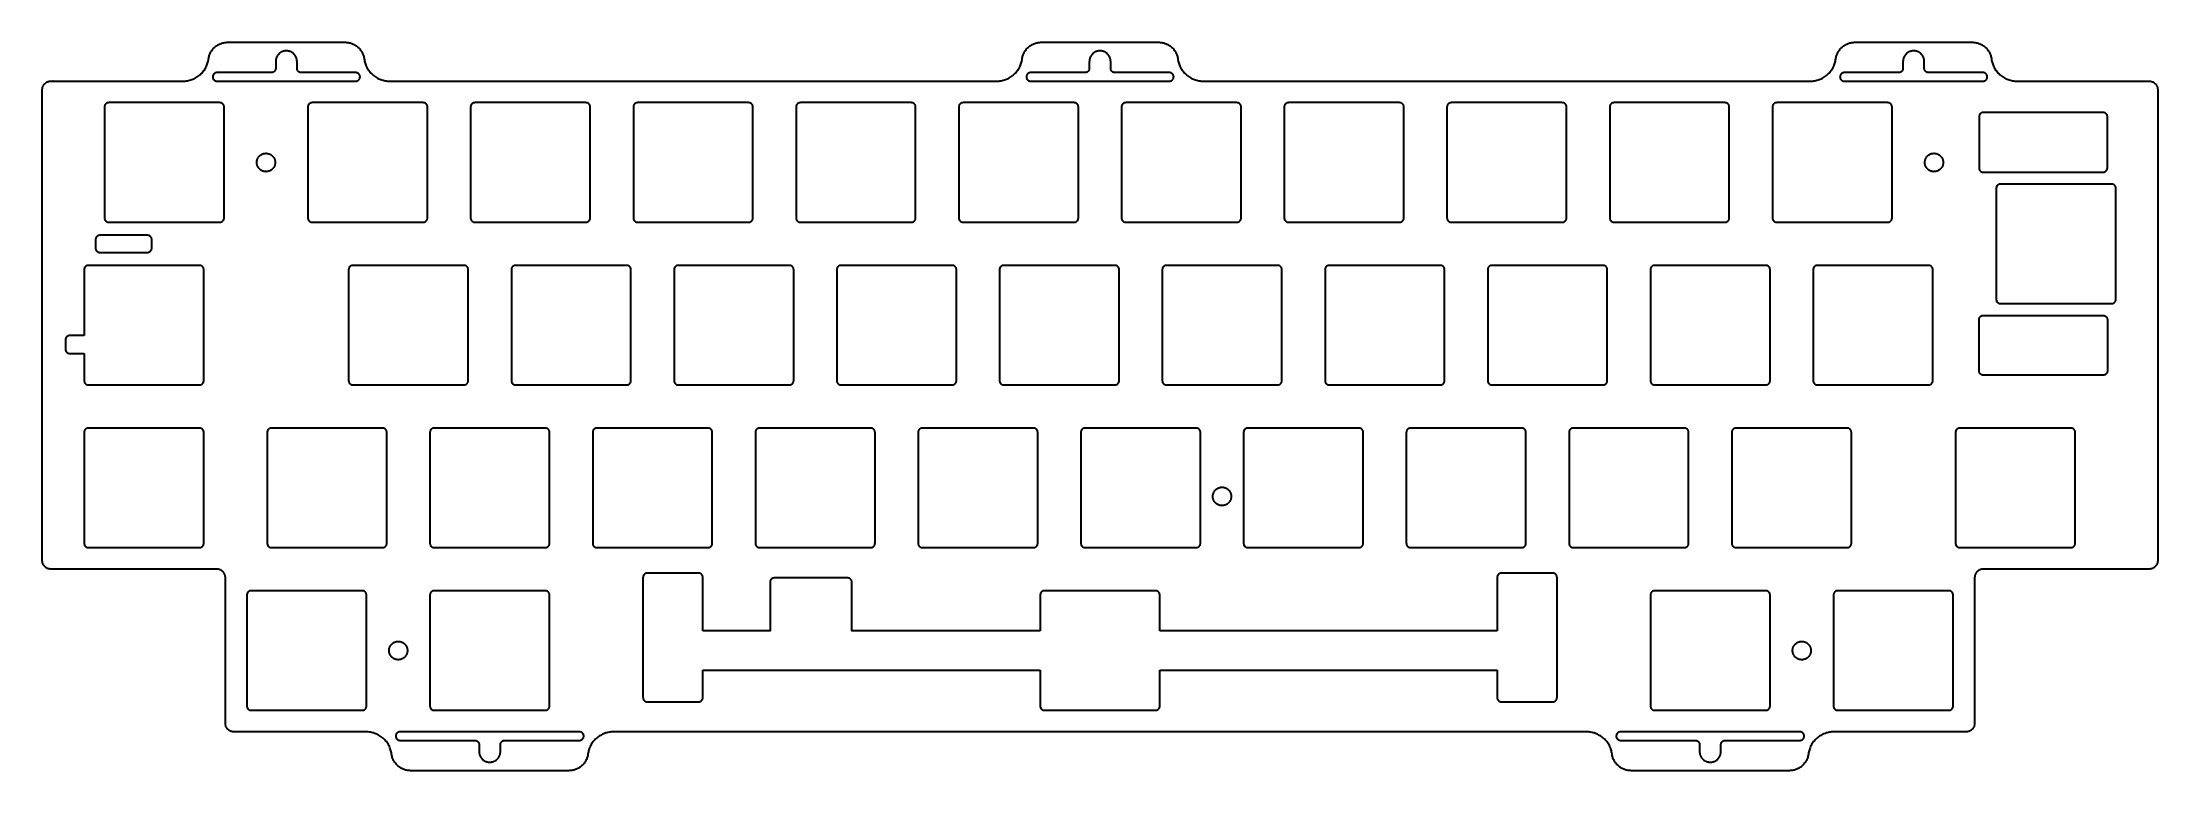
# Model space of a CAD drawing. Header units: millimetres. Extents: x -2342 to -2095, y -688 to -603.
import ezdxf

# ---------------------------------------------------------------- set-up
doc = ezdxf.new("R2010")
doc.units = ezdxf.units.MM
doc.layers.add('默认', color=7, linetype='Continuous', true_color=0xffffff)

msp = doc.modelspace()

# ---------------------------------------------------------------- linework, layer by layer
at = {"layer": '默认'}
for p, q in [((-2336.09, -626.03), (-2336.09, -627.03)), ((-2330.01, -625.53), (-2335.59, -625.53)), ((-2329.51, -627.03), (-2329.51, -626.03)), ((-2335.59, -627.53), (-2330.01, -627.53)), ((-2339.61, -637.77), (-2339.61, -638.87)), ((-2338.56, -637.27), (-2339.11, -637.27)), ((-2337.42, -637.27), (-2338.56, -637.27)), ((-2339.11, -639.37), (-2338.56, -639.37)), ((-2338.56, -639.37), (-2337.42, -639.37))]:
    msp.add_line(p, q, dxfattribs=at)
for points in [[(-2248.05, -665.65), (-2256.63, -665.65)], [(-2257.13, -666.15), (-2257.13, -671.85), (-2265, -671.85)], [(-2225.5, -671.85), (-2247.55, -671.85), (-2247.55, -666.15)], [(-2172, -671.85), (-2211.5, -671.85)], [(-2265, -676.45), (-2225.5, -676.45)], [(-2211.5, -676.45), (-2172, -676.45)]]:
    msp.add_lwpolyline(points, dxfattribs=at)
for points, weights in [([(-2322.86, -604.88), (-2322.6, -602.93), (-2320.63, -602.93)], [1, 0.752772652709, 1]), ([(-2306.87, -602.93), (-2304.9, -602.93), (-2304.64, -604.88)], [1, 0.752772652709, 1]), ([(-2227.61, -604.88), (-2227.35, -602.93), (-2225.38, -602.93)], [1, 0.752772652709, 1]), ([(-2211.62, -602.93), (-2209.65, -602.93), (-2209.39, -604.88)], [1, 0.752772652709, 1]), ([(-2132.36, -604.88), (-2132.1, -602.93), (-2130.13, -602.93)], [1, 0.752772652709, 1]), ([(-2116.37, -602.93), (-2114.4, -602.93), (-2114.14, -604.88)], [1, 0.752772652709, 1]), ([(-2325.84, -607.48), (-2323.21, -607.48), (-2322.86, -604.88)], [1, 0.752772652709, 1]), ([(-2315, -605.98), (-2315, -606.48), (-2315.5, -606.48)], [1, 0.707106781187, 1]), ([(-2312, -606.48), (-2312.5, -606.48), (-2312.5, -605.98)], [1, 0.707106781187, 1]), ([(-2304.64, -604.88), (-2304.29, -607.48), (-2301.66, -607.48)], [1, 0.752772652709, 1]), ([(-2230.59, -607.48), (-2227.96, -607.48), (-2227.61, -604.88)], [1, 0.752772652709, 1]), ([(-2219.75, -605.98), (-2219.75, -606.48), (-2220.25, -606.48)], [1, 0.707106781187, 1]), ([(-2216.75, -606.48), (-2217.25, -606.48), (-2217.25, -605.98)], [1, 0.707106781187, 1]), ([(-2209.39, -604.88), (-2209.04, -607.48), (-2206.41, -607.48)], [1, 0.752772652709, 1]), ([(-2135.34, -607.48), (-2132.71, -607.48), (-2132.36, -604.88)], [1, 0.752772652709, 1]), ([(-2124.5, -605.98), (-2124.5, -606.48), (-2125, -606.48)], [1, 0.707106781186, 1]), ([(-2121.5, -606.48), (-2122, -606.48), (-2122, -605.98)], [1, 0.707106781187, 1]), ([(-2114.14, -604.88), (-2113.79, -607.48), (-2111.16, -607.48)], [1, 0.752772652709, 1]), ([(-2342.32, -608.48), (-2342.32, -607.48), (-2341.32, -607.48)], [1, 0.707106781187, 1]), ([(-2095.68, -607.48), (-2094.68, -607.48), (-2094.68, -608.48)], [1, 0.707106781187, 1]), ([(-2334.54, -610), (-2335.04, -610), (-2335.04, -610.5)], [1, 0.707106781186, 1]), ([(-2321.04, -610.5), (-2321.04, -610), (-2321.54, -610)], [1, 0.707106781187, 1]), ([(-2310.73, -610), (-2311.23, -610), (-2311.23, -610.5)], [1, 0.707106781187, 1]), ([(-2297.23, -610.5), (-2297.23, -610), (-2297.73, -610)], [1, 0.707106781186, 1]), ([(-2291.68, -610), (-2292.18, -610), (-2292.18, -610.5)], [1, 0.707106781187, 1]), ([(-2278.18, -610.5), (-2278.18, -610), (-2278.68, -610)], [1, 0.707106781186, 1]), ([(-2272.63, -610), (-2273.13, -610), (-2273.13, -610.5)], [1, 0.707106781186, 1]), ([(-2259.13, -610.5), (-2259.13, -610), (-2259.63, -610)], [1, 0.707106781187, 1]), ([(-2253.58, -610), (-2254.08, -610), (-2254.08, -610.5)], [1, 0.707106781187, 1]), ([(-2240.08, -610.5), (-2240.08, -610), (-2240.58, -610)], [1, 0.707106781186, 1]), ([(-2234.53, -610), (-2235.03, -610), (-2235.03, -610.5)], [1, 0.707106781186, 1]), ([(-2221.03, -610.5), (-2221.03, -610), (-2221.53, -610)], [1, 0.707106781187, 1]), ([(-2215.48, -610), (-2215.98, -610), (-2215.98, -610.5)], [1, 0.707106781186, 1]), ([(-2201.98, -610.5), (-2201.98, -610), (-2202.48, -610)], [1, 0.707106781186, 1]), ([(-2196.43, -610), (-2196.93, -610), (-2196.93, -610.5)], [1, 0.707106781187, 1]), ([(-2182.93, -610.5), (-2182.93, -610), (-2183.43, -610)], [1, 0.707106781187, 1]), ([(-2177.38, -610), (-2177.88, -610), (-2177.88, -610.5)], [1, 0.707106781186, 1]), ([(-2163.88, -610.5), (-2163.88, -610), (-2164.38, -610)], [1, 0.707106781186, 1]), ([(-2158.33, -610), (-2158.83, -610), (-2158.83, -610.5)], [1, 0.707106781186, 1]), ([(-2144.83, -610.5), (-2144.83, -610), (-2145.33, -610)], [1, 0.707106781186, 1]), ([(-2139.28, -610), (-2139.78, -610), (-2139.78, -610.5)], [1, 0.707106781186, 1]), ([(-2125.78, -610.5), (-2125.78, -610), (-2126.28, -610)], [1, 0.707106781186, 1]), ([(-2115.09, -611.15), (-2115.59, -611.15), (-2115.59, -611.65)], [1, 0.707106781187, 1]), ([(-2100.57, -611.65), (-2100.57, -611.15), (-2101.07, -611.15)], [1, 0.707106781187, 1]), ([(-2115.59, -617.65), (-2115.59, -618.15), (-2115.09, -618.15)], [1, 0.707106781187, 1]), ([(-2113.08, -619.53), (-2113.58, -619.53), (-2113.58, -620.03)], [1, 0.707106781186, 1]), ([(-2099.58, -620.03), (-2099.58, -619.53), (-2100.08, -619.53)], [1, 0.707106781186, 1]), ([(-2335.04, -623.5), (-2335.04, -624), (-2334.54, -624)], [1, 0.707106781186, 1]), ([(-2321.54, -624), (-2321.04, -624), (-2321.04, -623.5)], [1, 0.707106781187, 1]), ([(-2311.23, -623.5), (-2311.23, -624), (-2310.73, -624)], [1, 0.707106781187, 1]), ([(-2297.73, -624), (-2297.23, -624), (-2297.23, -623.5)], [1, 0.707106781187, 1]), ([(-2292.18, -623.5), (-2292.18, -624), (-2291.68, -624)], [1, 0.707106781186, 1]), ([(-2278.68, -624), (-2278.18, -624), (-2278.18, -623.5)], [1, 0.707106781187, 1]), ([(-2273.13, -623.5), (-2273.13, -624), (-2272.63, -624)], [1, 0.707106781187, 1]), ([(-2259.63, -624), (-2259.13, -624), (-2259.13, -623.5)], [1, 0.707106781186, 1]), ([(-2254.08, -623.5), (-2254.08, -624), (-2253.58, -624)], [1, 0.707106781186, 1]), ([(-2240.58, -624), (-2240.08, -624), (-2240.08, -623.5)], [1, 0.707106781187, 1]), ([(-2235.03, -623.5), (-2235.03, -624), (-2234.53, -624)], [1, 0.707106781187, 1]), ([(-2221.53, -624), (-2221.03, -624), (-2221.03, -623.5)], [1, 0.707106781187, 1]), ([(-2215.98, -623.5), (-2215.98, -624), (-2215.48, -624)], [1, 0.707106781186, 1]), ([(-2202.48, -624), (-2201.98, -624), (-2201.98, -623.5)], [1, 0.707106781186, 1]), ([(-2196.93, -623.5), (-2196.93, -624), (-2196.43, -624)], [1, 0.707106781187, 1]), ([(-2183.43, -624), (-2182.93, -624), (-2182.93, -623.5)], [1, 0.707106781187, 1]), ([(-2177.88, -623.5), (-2177.88, -624), (-2177.38, -624)], [1, 0.707106781186, 1]), ([(-2164.38, -624), (-2163.88, -624), (-2163.88, -623.5)], [1, 0.707106781187, 1]), ([(-2158.83, -623.5), (-2158.83, -624), (-2158.33, -624)], [1, 0.707106781186, 1]), ([(-2145.33, -624), (-2144.83, -624), (-2144.83, -623.5)], [1, 0.707106781186, 1]), ([(-2139.78, -623.5), (-2139.78, -624), (-2139.28, -624)], [1, 0.707106781187, 1]), ([(-2126.28, -624), (-2125.78, -624), (-2125.78, -623.5)], [1, 0.707106781186, 1]), ([(-2335.59, -625.53), (-2336.09, -625.53), (-2336.09, -626.03)], [1, 0.707106781187, 1]), ([(-2329.51, -626.03), (-2329.51, -625.53), (-2330.01, -625.53)], [1, 0.707106781187, 1]), ([(-2336.09, -627.03), (-2336.09, -627.53), (-2335.59, -627.53)], [1, 0.707106781187, 1]), ([(-2330.01, -627.53), (-2329.51, -627.53), (-2329.51, -627.03)], [1, 0.707106781186, 1]), ([(-2336.92, -629.05), (-2337.42, -629.05), (-2337.42, -629.55)], [1, 0.707106781186, 1]), ([(-2323.42, -629.55), (-2323.42, -629.05), (-2323.92, -629.05)], [1, 0.707106781187, 1]), ([(-2305.96, -629.05), (-2306.46, -629.05), (-2306.46, -629.55)], [1, 0.707106781186, 1]), ([(-2292.46, -629.55), (-2292.46, -629.05), (-2292.96, -629.05)], [1, 0.707106781187, 1]), ([(-2286.91, -629.05), (-2287.41, -629.05), (-2287.41, -629.55)], [1, 0.707106781187, 1]), ([(-2273.41, -629.55), (-2273.41, -629.05), (-2273.91, -629.05)], [1, 0.707106781187, 1]), ([(-2267.86, -629.05), (-2268.36, -629.05), (-2268.36, -629.55)], [1, 0.707106781187, 1]), ([(-2254.36, -629.55), (-2254.36, -629.05), (-2254.86, -629.05)], [1, 0.707106781187, 1]), ([(-2248.81, -629.05), (-2249.31, -629.05), (-2249.31, -629.55)], [1, 0.707106781186, 1]), ([(-2235.31, -629.55), (-2235.31, -629.05), (-2235.81, -629.05)], [1, 0.707106781187, 1]), ([(-2229.76, -629.05), (-2230.26, -629.05), (-2230.26, -629.55)], [1, 0.707106781186, 1]), ([(-2216.26, -629.55), (-2216.26, -629.05), (-2216.76, -629.05)], [1, 0.707106781186, 1]), ([(-2210.71, -629.05), (-2211.21, -629.05), (-2211.21, -629.55)], [1, 0.707106781186, 1]), ([(-2197.21, -629.55), (-2197.21, -629.05), (-2197.71, -629.05)], [1, 0.707106781187, 1]), ([(-2191.66, -629.05), (-2192.16, -629.05), (-2192.16, -629.55)], [1, 0.707106781186, 1]), ([(-2178.16, -629.55), (-2178.16, -629.05), (-2178.66, -629.05)], [1, 0.707106781188, 1]), ([(-2172.61, -629.05), (-2173.11, -629.05), (-2173.11, -629.55)], [1, 0.707106781187, 1]), ([(-2159.11, -629.55), (-2159.11, -629.05), (-2159.61, -629.05)], [1, 0.707106781187, 1]), ([(-2153.56, -629.05), (-2154.06, -629.05), (-2154.06, -629.55)], [1, 0.707106781186, 1]), ([(-2140.06, -629.55), (-2140.06, -629.05), (-2140.56, -629.05)], [1, 0.707106781187, 1]), ([(-2134.51, -629.05), (-2135.01, -629.05), (-2135.01, -629.55)], [1, 0.707106781186, 1]), ([(-2121.01, -629.55), (-2121.01, -629.05), (-2121.51, -629.05)], [1, 0.707106781187, 1]), ([(-2113.58, -633.03), (-2113.58, -633.53), (-2113.08, -633.53)], [1, 0.707106781187, 1]), ([(-2100.08, -633.53), (-2099.58, -633.53), (-2099.58, -633.03)], [1, 0.707106781186, 1]), ([(-2115.59, -635.41), (-2115.59, -634.91), (-2115.09, -634.91)], [1, 0.707106781187, 1]), ([(-2339.11, -637.27), (-2339.61, -637.27), (-2339.61, -637.77)], [1, 0.707106781187, 1]), ([(-2339.61, -638.87), (-2339.61, -639.37), (-2339.11, -639.37)], [1, 0.707106781187, 1]), ([(-2337.42, -642.55), (-2337.42, -643.05), (-2336.92, -643.05)], [1, 0.707106781186, 1]), ([(-2323.92, -643.05), (-2323.42, -643.05), (-2323.42, -642.55)], [1, 0.707106781187, 1]), ([(-2306.46, -642.55), (-2306.46, -643.05), (-2305.96, -643.05)], [1, 0.707106781186, 1]), ([(-2292.96, -643.05), (-2292.46, -643.05), (-2292.46, -642.55)], [1, 0.707106781187, 1]), ([(-2287.41, -642.55), (-2287.41, -643.05), (-2286.91, -643.05)], [1, 0.707106781186, 1]), ([(-2273.91, -643.05), (-2273.41, -643.05), (-2273.41, -642.55)], [1, 0.707106781187, 1]), ([(-2268.36, -642.55), (-2268.36, -643.05), (-2267.86, -643.05)], [1, 0.707106781187, 1]), ([(-2254.86, -643.05), (-2254.36, -643.05), (-2254.36, -642.55)], [1, 0.707106781186, 1]), ([(-2249.31, -642.55), (-2249.31, -643.05), (-2248.81, -643.05)], [1, 0.707106781186, 1]), ([(-2235.81, -643.05), (-2235.31, -643.05), (-2235.31, -642.55)], [1, 0.707106781187, 1]), ([(-2230.26, -642.55), (-2230.26, -643.05), (-2229.76, -643.05)], [1, 0.707106781186, 1]), ([(-2216.76, -643.05), (-2216.26, -643.05), (-2216.26, -642.55)], [1, 0.707106781185, 1]), ([(-2211.21, -642.55), (-2211.21, -643.05), (-2210.71, -643.05)], [1, 0.707106781186, 1]), ([(-2197.71, -643.05), (-2197.21, -643.05), (-2197.21, -642.55)], [1, 0.707106781186, 1]), ([(-2192.16, -642.55), (-2192.16, -643.05), (-2191.66, -643.05)], [1, 0.707106781187, 1]), ([(-2178.66, -643.05), (-2178.16, -643.05), (-2178.16, -642.55)], [1, 0.707106781188, 1]), ([(-2173.11, -642.55), (-2173.11, -643.05), (-2172.61, -643.05)], [1, 0.707106781185, 1]), ([(-2159.61, -643.05), (-2159.11, -643.05), (-2159.11, -642.55)], [1, 0.707106781187, 1]), ([(-2154.06, -642.55), (-2154.06, -643.05), (-2153.56, -643.05)], [1, 0.707106781186, 1]), ([(-2140.56, -643.05), (-2140.06, -643.05), (-2140.06, -642.55)], [1, 0.707106781187, 1]), ([(-2135.01, -642.55), (-2135.01, -643.05), (-2134.51, -643.05)], [1, 0.707106781186, 1]), ([(-2121.51, -643.05), (-2121.01, -643.05), (-2121.01, -642.55)], [1, 0.707106781187, 1]), ([(-2115.09, -641.91), (-2115.59, -641.9), (-2115.59, -641.4)], [1, 0.707106781187, 1]), ([(-2100.57, -641.41), (-2100.57, -641.91), (-2101.07, -641.91)], [1, 0.707106781187, 1]), ([(-2336.92, -648.1), (-2337.42, -648.1), (-2337.42, -648.6)], [1, 0.707106781186, 1]), ([(-2323.42, -648.6), (-2323.42, -648.1), (-2323.92, -648.1)], [1, 0.707106781187, 1]), ([(-2315.49, -648.1), (-2315.99, -648.1), (-2315.99, -648.6)], [1, 0.707106781186, 1]), ([(-2301.99, -648.6), (-2301.99, -648.1), (-2302.49, -648.1)], [1, 0.707106781187, 1]), ([(-2296.44, -648.1), (-2296.94, -648.1), (-2296.94, -648.6)], [1, 0.707106781187, 1]), ([(-2282.94, -648.6), (-2282.94, -648.1), (-2283.44, -648.1)], [1, 0.707106781186, 1]), ([(-2277.39, -648.1), (-2277.89, -648.1), (-2277.89, -648.6)], [1, 0.707106781187, 1]), ([(-2263.89, -648.6), (-2263.89, -648.1), (-2264.39, -648.1)], [1, 0.707106781187, 1]), ([(-2258.34, -648.1), (-2258.84, -648.1), (-2258.84, -648.6)], [1, 0.707106781187, 1]), ([(-2244.84, -648.6), (-2244.84, -648.1), (-2245.34, -648.1)], [1, 0.707106781188, 1]), ([(-2239.29, -648.1), (-2239.79, -648.1), (-2239.79, -648.6)], [1, 0.707106781186, 1]), ([(-2225.79, -648.6), (-2225.79, -648.1), (-2226.29, -648.1)], [1, 0.707106781187, 1]), ([(-2220.24, -648.1), (-2220.74, -648.1), (-2220.74, -648.6)], [1, 0.707106781187, 1]), ([(-2206.74, -648.6), (-2206.74, -648.1), (-2207.24, -648.1)], [1, 0.707106781187, 1]), ([(-2201.19, -648.1), (-2201.69, -648.1), (-2201.69, -648.6)], [1, 0.707106781186, 1]), ([(-2187.69, -648.6), (-2187.69, -648.1), (-2188.19, -648.1)], [1, 0.707106781187, 1]), ([(-2182.14, -648.1), (-2182.64, -648.1), (-2182.64, -648.6)], [1, 0.707106781186, 1]), ([(-2168.64, -648.6), (-2168.64, -648.1), (-2169.14, -648.1)], [1, 0.707106781188, 1]), ([(-2163.09, -648.1), (-2163.59, -648.1), (-2163.59, -648.6)], [1, 0.707106781187, 1]), ([(-2149.59, -648.6), (-2149.59, -648.1), (-2150.09, -648.1)], [1, 0.707106781186, 1]), ([(-2144.04, -648.1), (-2144.54, -648.1), (-2144.54, -648.6)], [1, 0.707106781186, 1]), ([(-2130.54, -648.6), (-2130.54, -648.1), (-2131.04, -648.1)], [1, 0.707106781186, 1]), ([(-2117.84, -648.1), (-2118.34, -648.1), (-2118.34, -648.6)], [1, 0.707106781186, 1]), ([(-2104.34, -648.6), (-2104.34, -648.1), (-2104.84, -648.1)], [1, 0.707106781186, 1]), ([(-2341.32, -664.62), (-2342.32, -664.62), (-2342.32, -663.62)], [1, 0.707106781187, 1]), ([(-2337.42, -661.6), (-2337.42, -662.1), (-2336.92, -662.1)], [1, 0.707106781186, 1]), ([(-2323.92, -662.1), (-2323.42, -662.1), (-2323.42, -661.6)], [1, 0.707106781187, 1]), ([(-2315.99, -661.6), (-2315.99, -662.1), (-2315.49, -662.1)], [1, 0.707106781186, 1]), ([(-2302.49, -662.1), (-2301.99, -662.1), (-2301.99, -661.6)], [1, 0.707106781187, 1]), ([(-2296.94, -661.6), (-2296.94, -662.1), (-2296.44, -662.1)], [1, 0.707106781186, 1]), ([(-2283.44, -662.1), (-2282.94, -662.1), (-2282.94, -661.6)], [1, 0.707106781186, 1]), ([(-2277.89, -661.6), (-2277.89, -662.1), (-2277.39, -662.1)], [1, 0.707106781186, 1]), ([(-2264.39, -662.1), (-2263.89, -662.1), (-2263.89, -661.6)], [1, 0.707106781186, 1]), ([(-2258.84, -661.6), (-2258.84, -662.1), (-2258.34, -662.1)], [1, 0.707106781186, 1]), ([(-2245.34, -662.1), (-2244.84, -662.1), (-2244.84, -661.6)], [1, 0.707106781186, 1]), ([(-2239.79, -661.6), (-2239.79, -662.1), (-2239.29, -662.1)], [1, 0.707106781186, 1]), ([(-2226.29, -662.1), (-2225.79, -662.1), (-2225.79, -661.6)], [1, 0.707106781186, 1]), ([(-2220.74, -661.6), (-2220.74, -662.1), (-2220.24, -662.1)], [1, 0.707106781186, 1]), ([(-2207.24, -662.1), (-2206.74, -662.1), (-2206.74, -661.6)], [1, 0.707106781186, 1]), ([(-2201.69, -661.6), (-2201.69, -662.1), (-2201.19, -662.1)], [1, 0.707106781186, 1]), ([(-2188.19, -662.1), (-2187.69, -662.1), (-2187.69, -661.6)], [1, 0.707106781186, 1]), ([(-2182.64, -661.6), (-2182.64, -662.1), (-2182.14, -662.1)], [1, 0.707106781185, 1]), ([(-2169.14, -662.1), (-2168.64, -662.1), (-2168.64, -661.6)], [1, 0.707106781186, 1]), ([(-2163.59, -661.6), (-2163.59, -662.1), (-2163.09, -662.1)], [1, 0.707106781186, 1]), ([(-2150.09, -662.1), (-2149.59, -662.1), (-2149.59, -661.6)], [1, 0.707106781186, 1]), ([(-2144.54, -661.6), (-2144.54, -662.1), (-2144.04, -662.1)], [1, 0.707106781186, 1]), ([(-2131.04, -662.1), (-2130.54, -662.1), (-2130.54, -661.6)], [1, 0.707106781186, 1]), ([(-2118.34, -661.6), (-2118.34, -662.1), (-2117.84, -662.1)], [1, 0.707106781186, 1]), ([(-2104.84, -662.1), (-2104.34, -662.1), (-2104.34, -661.6)], [1, 0.707106781186, 1]), ([(-2094.68, -663.62), (-2094.68, -664.62), (-2095.68, -664.62)], [1, 0.707106781187, 1]), ([(-2320.89, -665.62), (-2320.89, -664.62), (-2321.89, -664.62)], [1, 0.707106781187, 1]), ([(-2265, -665.58), (-2265, -665.08), (-2265.5, -665.08)], [1, 0.707106781187, 1]), ([(-2256.63, -665.65), (-2257.13, -665.65), (-2257.13, -666.15)], [1, 0.707106781187, 1]), ([(-2247.55, -666.15), (-2247.55, -665.65), (-2248.05, -665.65)], [1, 0.707106781187, 1]), ([(-2165, -665.58), (-2165, -665.08), (-2165.5, -665.08)], [1, 0.707106781187, 1]), ([(-2115.11, -664.62), (-2116.11, -664.62), (-2116.11, -665.62)], [1, 0.707106781187, 1]), ([(-2317.87, -667.15), (-2318.37, -667.15), (-2318.37, -667.65)], [1, 0.707106781186, 1]), ([(-2304.37, -667.65), (-2304.37, -667.15), (-2304.87, -667.15)], [1, 0.707106781187, 1]), ([(-2296.44, -667.15), (-2296.94, -667.15), (-2296.94, -667.65)], [1, 0.707106781186, 1]), ([(-2282.94, -667.65), (-2282.94, -667.15), (-2283.44, -667.15)], [1, 0.707106781187, 1]), ([(-2225, -667.15), (-2225.5, -667.15), (-2225.5, -667.65)], [1, 0.707106781186, 1]), ([(-2211.5, -667.65), (-2211.5, -667.15), (-2212, -667.15)], [1, 0.707106781187, 1]), ([(-2153.56, -667.15), (-2154.06, -667.15), (-2154.06, -667.65)], [1, 0.707106781186, 1]), ([(-2140.06, -667.65), (-2140.06, -667.15), (-2140.56, -667.15)], [1, 0.707106781187, 1]), ([(-2132.13, -667.15), (-2132.63, -667.15), (-2132.63, -667.65)], [1, 0.707106781186, 1]), ([(-2118.63, -667.65), (-2118.63, -667.15), (-2119.13, -667.15)], [1, 0.707106781187, 1]), ([(-2318.37, -680.65), (-2318.37, -681.15), (-2317.87, -681.15)], [1, 0.707106781186, 1]), ([(-2304.87, -681.15), (-2304.37, -681.15), (-2304.37, -680.65)], [1, 0.707106781187, 1]), ([(-2296.94, -680.65), (-2296.94, -681.15), (-2296.44, -681.15)], [1, 0.707106781186, 1]), ([(-2283.44, -681.15), (-2282.94, -681.15), (-2282.94, -680.65)], [1, 0.707106781187, 1]), ([(-2272, -679.66), (-2272, -680.16), (-2271.5, -680.16)], [1, 0.707106781187, 1]), ([(-2265.5, -680.16), (-2265, -680.16), (-2265, -679.66)], [1, 0.707106781187, 1]), ([(-2225.5, -680.65), (-2225.5, -681.15), (-2225, -681.15)], [1, 0.707106781186, 1]), ([(-2212, -681.15), (-2211.5, -681.15), (-2211.5, -680.65)], [1, 0.707106781187, 1]), ([(-2172, -679.66), (-2172, -680.16), (-2171.5, -680.16)], [1, 0.707106781187, 1]), ([(-2165.5, -680.16), (-2165, -680.16), (-2165, -679.66)], [1, 0.707106781187, 1]), ([(-2154.06, -680.65), (-2154.06, -681.15), (-2153.56, -681.15)], [1, 0.707106781186, 1]), ([(-2140.56, -681.15), (-2140.06, -681.15), (-2140.06, -680.65)], [1, 0.707106781187, 1]), ([(-2132.63, -680.65), (-2132.63, -681.15), (-2132.13, -681.15)], [1, 0.707106781186, 1]), ([(-2119.13, -681.15), (-2118.63, -681.15), (-2118.63, -680.65)], [1, 0.707106781187, 1]), ([(-2319.89, -683.67), (-2320.89, -683.67), (-2320.89, -682.67)], [1, 0.707106781187, 1]), ([(-2116.11, -682.67), (-2116.11, -683.67), (-2117.11, -683.67)], [1, 0.707106781187, 1]), ([(-2301.43, -686.27), (-2301.78, -683.67), (-2304.41, -683.67)], [1, 0.752772652709, 1]), ([(-2291.69, -684.67), (-2291.19, -684.67), (-2291.19, -685.17)], [1, 0.707106781187, 1]), ([(-2288.69, -685.17), (-2288.69, -684.67), (-2288.19, -684.67)], [1, 0.707106781187, 1]), ([(-2275.47, -683.67), (-2278.09, -683.67), (-2278.44, -686.27)], [1, 0.752772652709, 1]), ([(-2158.56, -686.27), (-2158.91, -683.67), (-2161.53, -683.67)], [1, 0.752772652709, 1]), ([(-2148.81, -684.67), (-2148.31, -684.67), (-2148.31, -685.17)], [1, 0.707106781187, 1]), ([(-2145.81, -685.17), (-2145.81, -684.67), (-2145.31, -684.67)], [1, 0.707106781187, 1]), ([(-2132.6, -683.67), (-2135.22, -683.67), (-2135.57, -686.27)], [1, 0.752772652709, 1]), ([(-2299.2, -688.22), (-2301.17, -688.22), (-2301.43, -686.27)], [1, 0.752772652709, 1]), ([(-2278.44, -686.27), (-2278.71, -688.22), (-2280.67, -688.22)], [1, 0.752772652709, 1]), ([(-2156.33, -688.22), (-2158.3, -688.22), (-2158.56, -686.27)], [1, 0.752772652709, 1]), ([(-2135.57, -686.27), (-2135.83, -688.22), (-2137.8, -688.22)], [1, 0.752772652709, 1])]:
    msp.add_rational_spline(points, weights, degree=2, dxfattribs=at)
for points in [[(-2320.63, -602.93), (-2313.75, -602.93), (-2306.87, -602.93)], [(-2225.38, -602.93), (-2218.5, -602.93), (-2211.62, -602.93)], [(-2130.13, -602.93), (-2123.25, -602.93), (-2116.37, -602.93)], [(-2315.5, -606.48), (-2318.69, -606.48), (-2321.87, -606.48)], [(-2315, -605.18), (-2315, -605.58), (-2315, -605.98)], [(-2312.5, -605.98), (-2312.5, -605.58), (-2312.5, -605.18)], [(-2305.63, -606.48), (-2308.81, -606.48), (-2312, -606.48)], [(-2220.25, -606.48), (-2223.44, -606.48), (-2226.62, -606.48)], [(-2219.75, -605.18), (-2219.75, -605.58), (-2219.75, -605.98)], [(-2217.25, -605.98), (-2217.25, -605.58), (-2217.25, -605.18)], [(-2210.38, -606.48), (-2213.56, -606.48), (-2216.75, -606.48)], [(-2125, -606.48), (-2128.19, -606.48), (-2131.37, -606.48)], [(-2124.5, -605.18), (-2124.5, -605.58), (-2124.5, -605.98)], [(-2122, -605.98), (-2122, -605.58), (-2122, -605.18)], [(-2115.13, -606.48), (-2118.31, -606.48), (-2121.5, -606.48)], [(-2342.32, -663.62), (-2342.32, -636.05), (-2342.32, -608.48)], [(-2341.32, -607.48), (-2340.03, -607.48), (-2325.84, -607.48)], [(-2321.87, -607.48), (-2313.75, -607.48), (-2305.63, -607.48)], [(-2301.66, -607.48), (-2270.89, -607.48), (-2230.59, -607.48)], [(-2226.62, -607.48), (-2218.5, -607.48), (-2210.38, -607.48)], [(-2206.41, -607.48), (-2166.15, -607.48), (-2135.34, -607.48)], [(-2131.37, -607.48), (-2123.25, -607.48), (-2115.13, -607.48)], [(-2111.16, -607.48), (-2101.97, -607.48), (-2095.68, -607.48)], [(-2094.68, -608.48), (-2094.68, -636.05), (-2094.68, -663.62)], [(-2335.04, -610.5), (-2335.04, -617), (-2335.04, -623.5)], [(-2321.54, -610), (-2328.04, -610), (-2334.54, -610)], [(-2321.04, -623.5), (-2321.04, -617), (-2321.04, -610.5)], [(-2311.23, -610.5), (-2311.23, -617), (-2311.23, -623.5)], [(-2297.73, -610), (-2304.23, -610), (-2310.73, -610)], [(-2297.23, -623.5), (-2297.23, -617), (-2297.23, -610.5)], [(-2292.18, -610.5), (-2292.18, -617), (-2292.18, -623.5)], [(-2278.68, -610), (-2285.18, -610), (-2291.68, -610)], [(-2278.18, -623.5), (-2278.18, -617), (-2278.18, -610.5)], [(-2273.13, -610.5), (-2273.13, -617), (-2273.13, -623.5)], [(-2259.63, -610), (-2266.13, -610), (-2272.63, -610)], [(-2259.13, -623.5), (-2259.13, -617), (-2259.13, -610.5)], [(-2254.08, -610.5), (-2254.08, -617), (-2254.08, -623.5)], [(-2240.58, -610), (-2247.08, -610), (-2253.58, -610)], [(-2240.08, -623.5), (-2240.08, -617), (-2240.08, -610.5)], [(-2235.03, -610.5), (-2235.03, -617), (-2235.03, -623.5)], [(-2221.53, -610), (-2228.03, -610), (-2234.53, -610)], [(-2221.03, -623.5), (-2221.03, -617), (-2221.03, -610.5)], [(-2215.98, -610.5), (-2215.98, -617), (-2215.98, -623.5)], [(-2202.48, -610), (-2208.98, -610), (-2215.48, -610)], [(-2201.98, -623.5), (-2201.98, -617), (-2201.98, -610.5)], [(-2196.93, -610.5), (-2196.93, -617), (-2196.93, -623.5)], [(-2183.43, -610), (-2189.93, -610), (-2196.43, -610)], [(-2182.93, -623.5), (-2182.93, -617), (-2182.93, -610.5)], [(-2177.88, -610.5), (-2177.88, -617), (-2177.88, -623.5)], [(-2164.38, -610), (-2170.88, -610), (-2177.38, -610)], [(-2163.88, -623.5), (-2163.88, -617), (-2163.88, -610.5)], [(-2158.83, -610.5), (-2158.83, -617), (-2158.83, -623.5)], [(-2145.33, -610), (-2151.83, -610), (-2158.33, -610)], [(-2144.83, -623.5), (-2144.83, -617), (-2144.83, -610.5)], [(-2139.78, -610.5), (-2139.78, -617), (-2139.78, -623.5)], [(-2126.28, -610), (-2132.78, -610), (-2139.28, -610)], [(-2125.78, -623.5), (-2125.78, -617), (-2125.78, -610.5)], [(-2115.59, -611.65), (-2115.59, -614.65), (-2115.59, -617.65)], [(-2101.07, -611.15), (-2108.08, -611.15), (-2115.09, -611.15)], [(-2100.57, -617.61), (-2100.57, -614.63), (-2100.57, -611.65)], [(-2115.09, -618.15), (-2108.1, -618.15), (-2101.1, -618.15)], [(-2113.58, -620.03), (-2113.58, -626.53), (-2113.58, -633.03)], [(-2100.08, -619.53), (-2106.58, -619.53), (-2113.08, -619.53)], [(-2099.58, -633.03), (-2099.58, -626.53), (-2099.58, -620.03)], [(-2334.54, -624), (-2328.04, -624), (-2321.54, -624)], [(-2310.73, -624), (-2304.23, -624), (-2297.73, -624)], [(-2291.68, -624), (-2285.18, -624), (-2278.68, -624)], [(-2272.63, -624), (-2266.13, -624), (-2259.63, -624)], [(-2253.58, -624), (-2247.08, -624), (-2240.58, -624)], [(-2234.53, -624), (-2228.03, -624), (-2221.53, -624)], [(-2215.48, -624), (-2208.98, -624), (-2202.48, -624)], [(-2196.43, -624), (-2189.93, -624), (-2183.43, -624)], [(-2177.38, -624), (-2170.88, -624), (-2164.38, -624)], [(-2158.33, -624), (-2151.83, -624), (-2145.33, -624)], [(-2139.28, -624), (-2132.78, -624), (-2126.28, -624)], [(-2337.42, -629.55), (-2337.42, -633.41), (-2337.42, -637.27)], [(-2323.92, -629.05), (-2329.34, -629.05), (-2336.92, -629.05)], [(-2323.42, -642.55), (-2323.42, -636.05), (-2323.42, -629.55)], [(-2306.46, -629.55), (-2306.46, -636.05), (-2306.46, -642.55)], [(-2292.96, -629.05), (-2299.46, -629.05), (-2305.96, -629.05)], [(-2292.46, -642.55), (-2292.46, -636.05), (-2292.46, -629.55)], [(-2287.41, -629.55), (-2287.41, -636.05), (-2287.41, -642.55)], [(-2273.91, -629.05), (-2280.41, -629.05), (-2286.91, -629.05)], [(-2273.41, -642.55), (-2273.41, -636.05), (-2273.41, -629.55)], [(-2268.36, -629.55), (-2268.36, -636.05), (-2268.36, -642.55)], [(-2254.86, -629.05), (-2261.36, -629.05), (-2267.86, -629.05)], [(-2254.36, -642.55), (-2254.36, -636.05), (-2254.36, -629.55)], [(-2249.31, -629.55), (-2249.31, -636.05), (-2249.31, -642.55)], [(-2235.81, -629.05), (-2242.31, -629.05), (-2248.81, -629.05)], [(-2235.31, -642.55), (-2235.31, -636.05), (-2235.31, -629.55)], [(-2230.26, -629.55), (-2230.26, -636.05), (-2230.26, -642.55)], [(-2216.76, -629.05), (-2223.26, -629.05), (-2229.76, -629.05)], [(-2216.26, -642.55), (-2216.26, -636.05), (-2216.26, -629.55)], [(-2211.21, -629.55), (-2211.21, -636.05), (-2211.21, -642.55)], [(-2197.71, -629.05), (-2204.21, -629.05), (-2210.71, -629.05)], [(-2197.21, -642.55), (-2197.21, -636.05), (-2197.21, -629.55)], [(-2192.16, -629.55), (-2192.16, -636.05), (-2192.16, -642.55)], [(-2178.66, -629.05), (-2185.16, -629.05), (-2191.66, -629.05)], [(-2178.16, -642.55), (-2178.16, -636.05), (-2178.16, -629.55)], [(-2173.11, -629.55), (-2173.11, -636.05), (-2173.11, -642.55)], [(-2159.61, -629.05), (-2166.11, -629.05), (-2172.61, -629.05)], [(-2159.11, -642.55), (-2159.11, -636.05), (-2159.11, -629.55)], [(-2154.06, -629.55), (-2154.06, -636.05), (-2154.06, -642.55)], [(-2140.56, -629.05), (-2147.06, -629.05), (-2153.56, -629.05)], [(-2140.06, -642.55), (-2140.06, -636.05), (-2140.06, -629.55)], [(-2135.01, -629.55), (-2135.01, -636.05), (-2135.01, -642.55)], [(-2121.51, -629.05), (-2128.01, -629.05), (-2134.51, -629.05)], [(-2121.01, -642.55), (-2121.01, -636.05), (-2121.01, -629.55)], [(-2113.08, -633.53), (-2106.58, -633.53), (-2100.08, -633.53)], [(-2115.59, -641.4), (-2115.59, -638.41), (-2115.59, -635.41)], [(-2115.09, -634.91), (-2108.1, -634.91), (-2101.1, -634.91)], [(-2100.57, -635.45), (-2100.57, -638.43), (-2100.57, -641.41)], [(-2337.42, -639.37), (-2337.42, -640.96), (-2337.42, -642.55)], [(-2336.92, -643.05), (-2329.34, -643.05), (-2323.92, -643.05)], [(-2305.96, -643.05), (-2299.46, -643.05), (-2292.96, -643.05)], [(-2286.91, -643.05), (-2280.41, -643.05), (-2273.91, -643.05)], [(-2267.86, -643.05), (-2261.36, -643.05), (-2254.86, -643.05)], [(-2248.81, -643.05), (-2242.31, -643.05), (-2235.81, -643.05)], [(-2229.76, -643.05), (-2223.26, -643.05), (-2216.76, -643.05)], [(-2210.71, -643.05), (-2204.21, -643.05), (-2197.71, -643.05)], [(-2191.66, -643.05), (-2185.16, -643.05), (-2178.66, -643.05)], [(-2172.61, -643.05), (-2166.11, -643.05), (-2159.61, -643.05)], [(-2153.56, -643.05), (-2147.06, -643.05), (-2140.56, -643.05)], [(-2134.51, -643.05), (-2128.01, -643.05), (-2121.51, -643.05)], [(-2101.07, -641.91), (-2108.08, -641.91), (-2115.09, -641.91)], [(-2337.42, -648.6), (-2337.42, -655.1), (-2337.42, -661.6)], [(-2323.92, -648.1), (-2330.42, -648.1), (-2336.92, -648.1)], [(-2323.42, -661.6), (-2323.42, -655.1), (-2323.42, -648.6)], [(-2315.99, -648.6), (-2315.99, -655.1), (-2315.99, -661.6)], [(-2302.49, -648.1), (-2308.99, -648.1), (-2315.49, -648.1)], [(-2301.99, -661.6), (-2301.99, -655.1), (-2301.99, -648.6)], [(-2296.94, -648.6), (-2296.94, -655.1), (-2296.94, -661.6)], [(-2283.44, -648.1), (-2289.94, -648.1), (-2296.44, -648.1)], [(-2282.94, -661.6), (-2282.94, -655.1), (-2282.94, -648.6)], [(-2277.89, -648.6), (-2277.89, -655.1), (-2277.89, -661.6)], [(-2264.39, -648.1), (-2270.89, -648.1), (-2277.39, -648.1)], [(-2263.89, -661.6), (-2263.89, -655.1), (-2263.89, -648.6)], [(-2258.84, -648.6), (-2258.84, -655.1), (-2258.84, -661.6)], [(-2245.34, -648.1), (-2251.84, -648.1), (-2258.34, -648.1)], [(-2244.84, -661.6), (-2244.84, -655.1), (-2244.84, -648.6)], [(-2239.79, -648.6), (-2239.79, -655.1), (-2239.79, -661.6)], [(-2226.29, -648.1), (-2232.79, -648.1), (-2239.29, -648.1)], [(-2225.79, -661.6), (-2225.79, -655.1), (-2225.79, -648.6)], [(-2220.74, -648.6), (-2220.74, -655.1), (-2220.74, -661.6)], [(-2207.24, -648.1), (-2213.74, -648.1), (-2220.24, -648.1)], [(-2206.74, -661.6), (-2206.74, -655.1), (-2206.74, -648.6)], [(-2201.69, -648.6), (-2201.69, -655.1), (-2201.69, -661.6)], [(-2188.19, -648.1), (-2194.69, -648.1), (-2201.19, -648.1)], [(-2187.69, -661.6), (-2187.69, -655.1), (-2187.69, -648.6)], [(-2182.64, -648.6), (-2182.64, -655.1), (-2182.64, -661.6)], [(-2169.14, -648.1), (-2175.64, -648.1), (-2182.14, -648.1)], [(-2168.64, -661.6), (-2168.64, -655.1), (-2168.64, -648.6)], [(-2163.59, -648.6), (-2163.59, -655.1), (-2163.59, -661.6)], [(-2150.09, -648.1), (-2156.59, -648.1), (-2163.09, -648.1)], [(-2149.59, -661.6), (-2149.59, -655.1), (-2149.59, -648.6)], [(-2144.54, -648.6), (-2144.54, -655.1), (-2144.54, -661.6)], [(-2131.04, -648.1), (-2137.54, -648.1), (-2144.04, -648.1)], [(-2130.54, -661.6), (-2130.54, -655.1), (-2130.54, -648.6)], [(-2118.34, -648.6), (-2118.34, -655.1), (-2118.34, -661.6)], [(-2104.84, -648.1), (-2111.34, -648.1), (-2117.84, -648.1)], [(-2104.34, -661.6), (-2104.34, -655.1), (-2104.34, -648.6)], [(-2336.92, -662.1), (-2330.42, -662.1), (-2323.92, -662.1)], [(-2315.49, -662.1), (-2308.99, -662.1), (-2302.49, -662.1)], [(-2296.44, -662.1), (-2289.94, -662.1), (-2283.44, -662.1)], [(-2277.39, -662.1), (-2270.89, -662.1), (-2264.39, -662.1)], [(-2258.34, -662.1), (-2251.84, -662.1), (-2245.34, -662.1)], [(-2239.29, -662.1), (-2232.79, -662.1), (-2226.29, -662.1)], [(-2220.24, -662.1), (-2213.74, -662.1), (-2207.24, -662.1)], [(-2201.19, -662.1), (-2194.69, -662.1), (-2188.19, -662.1)], [(-2182.14, -662.1), (-2175.64, -662.1), (-2169.14, -662.1)], [(-2163.09, -662.1), (-2156.59, -662.1), (-2150.09, -662.1)], [(-2144.04, -662.1), (-2137.54, -662.1), (-2131.04, -662.1)], [(-2117.84, -662.1), (-2111.34, -662.1), (-2104.84, -662.1)], [(-2321.89, -664.62), (-2331.61, -664.62), (-2341.32, -664.62)], [(-2320.89, -682.67), (-2320.89, -674.15), (-2320.89, -665.62)], [(-2272, -665.61), (-2272, -672.67), (-2272, -679.66)], [(-2265.5, -665.08), (-2268.48, -665.08), (-2271.46, -665.08)], [(-2265, -671.85), (-2265, -668.72), (-2265, -665.58)], [(-2172, -665.61), (-2172, -668.74), (-2172, -671.85)], [(-2165.5, -665.08), (-2168.48, -665.08), (-2171.46, -665.08)], [(-2165, -679.66), (-2165, -672.65), (-2165, -665.58)], [(-2116.11, -665.62), (-2116.11, -674.15), (-2116.11, -682.67)], [(-2095.68, -664.62), (-2105.4, -664.62), (-2115.11, -664.62)], [(-2318.37, -667.65), (-2318.37, -674.15), (-2318.37, -680.65)], [(-2304.87, -667.15), (-2311.37, -667.15), (-2317.87, -667.15)], [(-2304.37, -680.65), (-2304.37, -674.15), (-2304.37, -667.65)], [(-2296.94, -667.65), (-2296.94, -674.15), (-2296.94, -680.65)], [(-2283.44, -667.15), (-2289.94, -667.15), (-2296.44, -667.15)], [(-2282.94, -680.65), (-2282.94, -674.15), (-2282.94, -667.65)], [(-2225.5, -667.65), (-2225.5, -669.75), (-2225.5, -671.85)], [(-2212, -667.15), (-2218.5, -667.15), (-2225, -667.15)], [(-2211.5, -671.85), (-2211.5, -669.75), (-2211.5, -667.65)], [(-2154.06, -667.65), (-2154.06, -674.15), (-2154.06, -680.65)], [(-2140.56, -667.15), (-2147.06, -667.15), (-2153.56, -667.15)], [(-2140.06, -680.65), (-2140.06, -674.15), (-2140.06, -667.65)], [(-2132.63, -667.65), (-2132.63, -674.15), (-2132.63, -680.65)], [(-2119.13, -667.15), (-2125.63, -667.15), (-2132.13, -667.15)], [(-2118.63, -680.65), (-2118.63, -674.15), (-2118.63, -667.65)], [(-2265, -679.66), (-2265, -678.06), (-2265, -676.45)], [(-2225.5, -676.45), (-2225.5, -678.55), (-2225.5, -680.65)], [(-2211.5, -680.65), (-2211.5, -678.55), (-2211.5, -676.45)], [(-2172, -676.45), (-2172, -678.06), (-2172, -679.66)], [(-2271.5, -680.16), (-2268.5, -680.16), (-2265.5, -680.16)], [(-2171.5, -680.16), (-2168.5, -680.16), (-2165.5, -680.16)], [(-2317.87, -681.15), (-2311.37, -681.15), (-2304.87, -681.15)], [(-2296.44, -681.15), (-2289.94, -681.15), (-2283.44, -681.15)], [(-2225, -681.15), (-2218.5, -681.15), (-2212, -681.15)], [(-2153.56, -681.15), (-2147.06, -681.15), (-2140.56, -681.15)], [(-2132.13, -681.15), (-2125.63, -681.15), (-2119.13, -681.15)], [(-2304.41, -683.67), (-2312.15, -683.67), (-2319.89, -683.67)], [(-2279.43, -683.67), (-2289.94, -683.67), (-2300.44, -683.67)], [(-2300.44, -684.67), (-2296.06, -684.67), (-2291.69, -684.67)], [(-2291.19, -685.17), (-2291.19, -685.57), (-2291.19, -685.97)], [(-2288.69, -685.97), (-2288.69, -685.57), (-2288.69, -685.17)], [(-2288.19, -684.67), (-2283.81, -684.67), (-2279.43, -684.67)], [(-2161.53, -683.67), (-2218.5, -683.67), (-2275.47, -683.67)], [(-2136.56, -683.67), (-2147.06, -683.67), (-2157.57, -683.67)], [(-2157.57, -684.67), (-2153.19, -684.67), (-2148.81, -684.67)], [(-2148.31, -685.17), (-2148.31, -685.57), (-2148.31, -685.97)], [(-2145.81, -685.97), (-2145.81, -685.57), (-2145.81, -685.17)], [(-2145.31, -684.67), (-2140.94, -684.67), (-2136.56, -684.67)], [(-2117.11, -683.67), (-2122.65, -683.67), (-2132.6, -683.67)], [(-2280.67, -688.22), (-2289.94, -688.22), (-2299.2, -688.22)], [(-2137.8, -688.22), (-2147.06, -688.22), (-2156.33, -688.22)]]:
    msp.add_open_spline(points, degree=2, dxfattribs=at)
for points, weights, knots in [([(-2312.5, -605.18), (-2312.5, -603.93), (-2313.75, -603.93), (-2315, -603.93), (-2315, -605.18)], [1, 0.707106803035, 1.0000000618, 0.707106824884, 1], [-242.193368, -242.193368, -242.193368, -240.229872, -240.229872, -238.266377, -238.266377, -238.266377]), ([(-2217.25, -605.18), (-2217.25, -603.93), (-2218.5, -603.93), (-2219.75, -603.93), (-2219.75, -605.18)], [1, 0.707106803035, 1.0000000618, 0.707106824884, 1], [-147.969501, -147.969501, -147.969501, -146.006006, -146.006006, -144.04251, -144.04251, -144.04251]), ([(-2122, -605.18), (-2122, -603.93), (-2123.25, -603.93), (-2124.5, -603.93), (-2124.5, -605.18)], [1, 0.707106803035, 1.0000000618, 0.707106824884, 1], [-108.885828, -108.885828, -108.885828, -106.922332, -106.922332, -104.958837, -104.958837, -104.958837]), ([(-2321.87, -606.48), (-2322.21, -606.48), (-2322.33, -606.79), (-2322.44, -607.04), (-2322.29, -607.26), (-2322.14, -607.48), (-2321.87, -607.48)], [1, 0.831555271881, 1, 0.881884916812, 1, 0.881884916812, 1], [-230.34508, -230.34508, -230.34508, -229.756186, -229.756186, -229.265235, -229.265235, -228.774284, -228.774284, -228.774284]), ([(-2305.63, -607.48), (-2305.38, -607.48), (-2305.23, -607.29), (-2305.08, -607.1), (-2305.14, -606.86), (-2305.24, -606.48), (-2305.63, -606.48)], [1, 0.898383925084, 1, 0.898383925084, 1, 0.789160246438, 1], [-212.602137, -212.602137, -212.602137, -212.147417, -212.147417, -211.692696, -211.692696, -211.031341, -211.031341, -211.031341]), ([(-2226.62, -606.48), (-2226.96, -606.48), (-2227.08, -606.79), (-2227.19, -607.04), (-2227.04, -607.26), (-2226.89, -607.48), (-2226.62, -607.48)], [1, 0.831555271881, 1, 0.881884916812, 1, 0.881884916812, 1], [-136.121214, -136.121214, -136.121214, -135.532319, -135.532319, -135.041368, -135.041368, -134.550417, -134.550417, -134.550417]), ([(-2210.38, -607.48), (-2210.13, -607.48), (-2209.98, -607.29), (-2209.83, -607.1), (-2209.89, -606.86), (-2209.99, -606.48), (-2210.38, -606.48)], [1, 0.898383925084, 1, 0.898383925084, 1, 0.789160246438, 1], [-118.378271, -118.378271, -118.378271, -117.92355, -117.92355, -117.46883, -117.46883, -116.807474, -116.807474, -116.807474]), ([(-2131.37, -606.48), (-2131.71, -606.48), (-2131.83, -606.79), (-2131.94, -607.04), (-2131.79, -607.26), (-2131.64, -607.48), (-2131.37, -607.48)], [1, 0.831555271881, 1, 0.881884916812, 1, 0.881884916812, 1], [-97.03754, -97.03754, -97.03754, -96.448646, -96.448646, -95.957695, -95.957695, -95.466744, -95.466744, -95.466744]), ([(-2115.13, -607.48), (-2114.88, -607.48), (-2114.73, -607.29), (-2114.58, -607.1), (-2114.64, -606.86), (-2114.74, -606.48), (-2115.13, -606.48)], [1, 0.898383925084, 1, 0.898383925084, 1, 0.789160246438, 1], [-79.294597, -79.294597, -79.294597, -78.839877, -78.839877, -78.385156, -78.385156, -77.723801, -77.723801, -77.723801]), ([(-2315.06, -617), (-2315.06, -615.93), (-2316.13, -615.93), (-2317.21, -615.93), (-2317.21, -617), (-2317.21, -618.08), (-2316.13, -618.08), (-2315.06, -618.08), (-2315.06, -617)], [1, 0.707106781187, 1, 0.707106781187, 1, 0.707106781187, 1, 0.707106781187, 1], [0, 0, 0, 1.688606, 1.688606, 3.377212, 3.377212, 5.065818, 5.065818, 6.754424, 6.754424, 6.754424]), ([(-2119.79, -617), (-2119.79, -615.93), (-2120.87, -615.93), (-2121.94, -615.93), (-2121.94, -617), (-2121.94, -618.08), (-2120.87, -618.08), (-2119.79, -618.08), (-2119.79, -617)], [1, 0.707106781187, 1, 0.707106781187, 1, 0.707106781187, 1, 0.707106781187, 1], [0, 0, 0, 1.688606, 1.688606, 3.377212, 3.377212, 5.065818, 5.065818, 6.754424, 6.754424, 6.754424]), ([(-2101.1, -618.15), (-2100.88, -618.15), (-2100.72, -617.99), (-2100.56, -617.83), (-2100.57, -617.61)], [1, 0.916284998338, 1, 0.916284998338, 1], [1988.6429263, 1988.6429263, 1988.6429263, 1989.0680246, 1989.0680246, 1989.493123, 1989.493123, 1989.493123]), ([(-2101.1, -634.91), (-2100.88, -634.9), (-2100.72, -635.06), (-2100.56, -635.22), (-2100.57, -635.45)], [1, 0.916284998338, 1, 0.916284998338, 1], [1988.6429263, 1988.6429263, 1988.6429263, 1989.0680246, 1989.0680246, 1989.493123, 1989.493123, 1989.493123]), ([(-2203.14, -656.1), (-2203.14, -655.03), (-2204.21, -655.03), (-2205.29, -655.03), (-2205.29, -656.1), (-2205.29, -657.18), (-2204.21, -657.18), (-2203.14, -657.18), (-2203.14, -656.1)], [1, 0.707106781187, 1, 0.707106781187, 1, 0.707106781187, 1, 0.707106781187, 1], [0, 0, 0, 1.688606, 1.688606, 3.377212, 3.377212, 5.065818, 5.065818, 6.754424, 6.754424, 6.754424]), ([(-2271.46, -665.08), (-2271.69, -665.07), (-2271.85, -665.23), (-2272.01, -665.39), (-2272, -665.61)], [1, 0.916284998338, 1, 0.916284998338, 1], [1655.624038, 1655.624038, 1655.624038, 1656.0491364, 1656.0491364, 1656.4742347, 1656.4742347, 1656.4742347]), ([(-2171.46, -665.08), (-2171.69, -665.07), (-2171.85, -665.23), (-2172.01, -665.39), (-2172, -665.61)], [1, 0.916284998338, 1, 0.916284998338, 1], [1736.4269474, 1736.4269474, 1736.4269474, 1736.8520457, 1736.8520457, 1737.2771441, 1737.2771441, 1737.2771441]), ([(-2299.58, -674.15), (-2299.58, -673.08), (-2300.65, -673.08), (-2301.73, -673.08), (-2301.73, -674.15), (-2301.73, -675.23), (-2300.65, -675.23), (-2299.58, -675.23), (-2299.58, -674.15)], [1, 0.707106781187, 1, 0.707106781187, 1, 0.707106781187, 1, 0.707106781187, 1], [0, 0, 0, 1.688606, 1.688606, 3.377212, 3.377212, 5.065818, 5.065818, 6.754424, 6.754424, 6.754424]), ([(-2135.27, -674.15), (-2135.27, -673.08), (-2136.35, -673.08), (-2137.42, -673.08), (-2137.42, -674.15), (-2137.42, -675.23), (-2136.35, -675.23), (-2135.27, -675.23), (-2135.27, -674.15)], [1, 0.707106781187, 1, 0.707106781187, 1, 0.707106781187, 1, 0.707106781187, 1], [0, 0, 0, 1.688606, 1.688606, 3.377212, 3.377212, 5.065818, 5.065818, 6.754424, 6.754424, 6.754424]), ([(-2300.44, -683.67), (-2300.71, -683.67), (-2300.86, -683.89), (-2301.01, -684.12), (-2300.9, -684.36), (-2300.78, -684.67), (-2300.44, -684.67)], [1, 0.881884916812, 1, 0.881884916812, 1, 0.831555271881, 1], [-6.653891, -6.653891, -6.653891, -6.16294, -6.16294, -5.671989, -5.671989, -5.083094, -5.083094, -5.083094]), ([(-2279.43, -684.67), (-2279.05, -684.67), (-2278.95, -684.29), (-2278.89, -684.06), (-2279.04, -683.86), (-2279.19, -683.67), (-2279.43, -683.67)], [1, 0.789160246438, 1, 0.898383925084, 1, 0.898383925084, 1], [-24.396834, -24.396834, -24.396834, -23.735478, -23.735478, -23.280758, -23.280758, -22.826038, -22.826038, -22.826038]), ([(-2157.57, -683.67), (-2157.83, -683.67), (-2157.98, -683.89), (-2158.13, -684.12), (-2158.03, -684.36), (-2157.9, -684.67), (-2157.57, -684.67)], [1, 0.881884916812, 1, 0.881884916812, 1, 0.831555271881, 1], [-45.737564, -45.737564, -45.737564, -45.246613, -45.246613, -44.755663, -44.755663, -44.166768, -44.166768, -44.166768]), ([(-2136.56, -684.67), (-2136.17, -684.67), (-2136.08, -684.29), (-2136.02, -684.06), (-2136.17, -683.86), (-2136.32, -683.67), (-2136.56, -683.67)], [1, 0.789160246438, 1, 0.898383925084, 1, 0.898383925084, 1], [-63.480508, -63.480508, -63.480508, -62.819152, -62.819152, -62.364431, -62.364431, -61.909711, -61.909711, -61.909711]), ([(-2291.19, -685.97), (-2291.19, -687.22), (-2289.94, -687.22), (-2288.69, -687.22), (-2288.69, -685.97)], [1, 0.707106824884, 1.0000000618, 0.707106803035, 1], [2.838202, 2.838202, 2.838202, 4.801698, 4.801698, 6.765193, 6.765193, 6.765193]), ([(-2148.31, -685.97), (-2148.31, -687.22), (-2147.06, -687.22), (-2145.81, -687.22), (-2145.81, -685.97)], [1, 0.707106824884, 1.0000000618, 0.707106803035, 1], [-36.245472, -36.245472, -36.245472, -34.281976, -34.281976, -32.31848, -32.31848, -32.31848])]:
    msp.add_rational_spline(points, weights, degree=2, knots=knots, dxfattribs=at)

doc.saveas('drawing.dxf')
